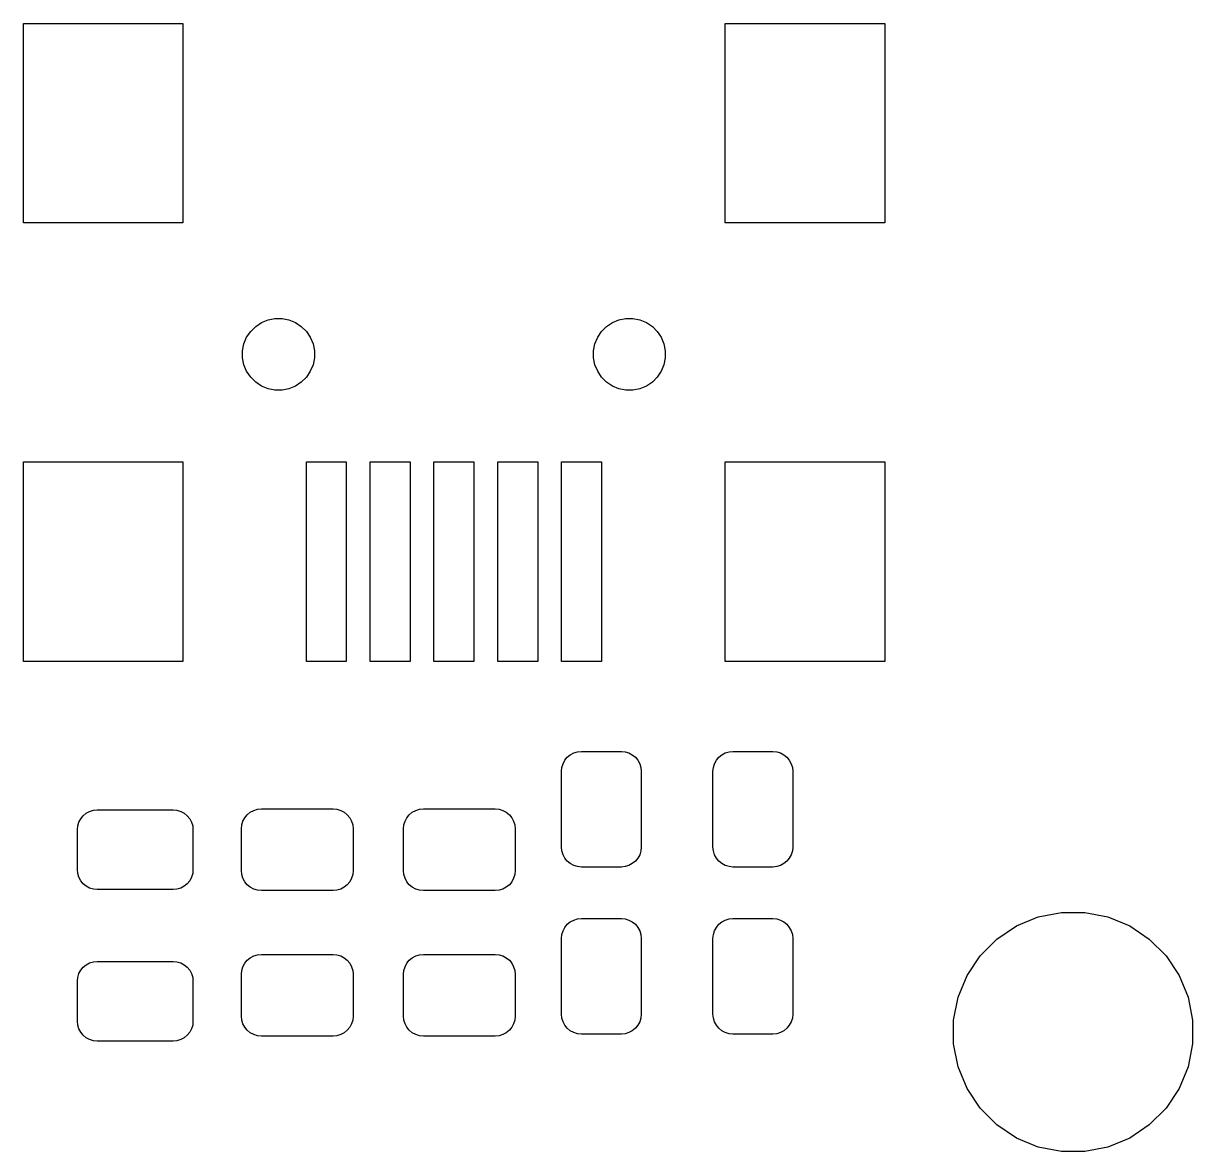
# Model space of a CAD drawing. Extents: x 1.3 to 14.8, y -4.8 to -0.1.
# Drawn here: x 12.37 to 12.947, y -0.694 to -0.137 of the extents above; entities that cross this region are included whole.
import ezdxf

# ---------------------------------------------------------------- set-up
doc = ezdxf.new("R2010")
doc.units = 0
doc.header["$MEASUREMENT"] = 0
doc.layers.add('BLACK', color=7, linetype='CONTINUOUS')

msp = doc.modelspace()

# ---------------------------------------------------------------- linework, layer by layer
at = {"layer": 'BLACK', "linetype": 'CONTINUOUS'}
for p, q in [((12.3698, -0.235472), (12.3698, -0.137047)), ((12.3698, -0.137047), (12.4485, -0.137047)), ((12.4485, -0.137047), (12.4485, -0.235472)), ((12.7162, -0.235472), (12.7162, -0.137047)), ((12.7162, -0.137047), (12.795, -0.137047)), ((12.795, -0.137047), (12.795, -0.235472)), ((12.4485, -0.235472), (12.3698, -0.235472)), ((12.795, -0.235472), (12.7162, -0.235472)), ((12.4906, -0.283397), (12.494, -0.282717)), ((12.494, -0.282717), (12.4975, -0.282717)), ((12.4975, -0.282717), (12.5009, -0.283397)), ((12.6638, -0.283397), (12.6672, -0.282717)), ((12.6672, -0.282717), (12.6707, -0.282717)), ((12.6707, -0.282717), (12.6741, -0.283397)), ((12.482, -0.289139), (12.4845, -0.286672)), ((12.4845, -0.286672), (12.4874, -0.284733)), ((12.4874, -0.284733), (12.4906, -0.283397)), ((12.5009, -0.283397), (12.5041, -0.284733)), ((12.5041, -0.284733), (12.507, -0.286672)), ((12.507, -0.286672), (12.5095, -0.289139)), ((12.6552, -0.289139), (12.6577, -0.286672)), ((12.6577, -0.286672), (12.6606, -0.284733)), ((12.6606, -0.284733), (12.6638, -0.283397)), ((12.6741, -0.283397), (12.6774, -0.284733)), ((12.6774, -0.284733), (12.6803, -0.286672)), ((12.6803, -0.286672), (12.6827, -0.289139)), ((12.4787, -0.295265), (12.48, -0.292041)), ((12.48, -0.292041), (12.482, -0.289139)), ((12.5095, -0.289139), (12.5114, -0.292041)), ((12.5114, -0.292041), (12.5128, -0.295265)), ((12.6519, -0.295265), (12.6533, -0.292041)), ((12.6533, -0.292041), (12.6552, -0.289139)), ((12.6827, -0.289139), (12.6847, -0.292041)), ((12.6847, -0.292041), (12.686, -0.295265)), ((12.478, -0.298688), (12.4787, -0.295265)), ((12.478, -0.302178), (12.478, -0.298688)), ((12.5128, -0.295265), (12.5135, -0.298688)), ((12.5135, -0.298688), (12.5135, -0.302178)), ((12.6513, -0.298688), (12.6519, -0.295265)), ((12.6513, -0.302178), (12.6513, -0.298688)), ((12.686, -0.295265), (12.6867, -0.298688)), ((12.6867, -0.298688), (12.6867, -0.302178)), ((12.4787, -0.305601), (12.478, -0.302178)), ((12.48, -0.308825), (12.4787, -0.305601)), ((12.5128, -0.305601), (12.5114, -0.308825)), ((12.5135, -0.302178), (12.5128, -0.305601)), ((12.6519, -0.305601), (12.6513, -0.302178)), ((12.6533, -0.308825), (12.6519, -0.305601)), ((12.686, -0.305601), (12.6847, -0.308825)), ((12.6867, -0.302178), (12.686, -0.305601)), ((12.482, -0.311727), (12.48, -0.308825)), ((12.5114, -0.308825), (12.5095, -0.311727)), ((12.6552, -0.311727), (12.6533, -0.308825)), ((12.6847, -0.308825), (12.6827, -0.311727)), ((12.4845, -0.314194), (12.482, -0.311727)), ((12.4874, -0.316133), (12.4845, -0.314194)), ((12.4906, -0.317469), (12.4874, -0.316133)), ((12.5041, -0.316133), (12.5009, -0.317469)), ((12.507, -0.314194), (12.5041, -0.316133)), ((12.5095, -0.311727), (12.507, -0.314194)), ((12.6577, -0.314194), (12.6552, -0.311727)), ((12.6606, -0.316133), (12.6577, -0.314194)), ((12.6638, -0.317469), (12.6606, -0.316133)), ((12.6774, -0.316133), (12.6741, -0.317469)), ((12.6803, -0.314194), (12.6774, -0.316133)), ((12.6827, -0.311727), (12.6803, -0.314194)), ((12.494, -0.31815), (12.4906, -0.317469)), ((12.4975, -0.31815), (12.494, -0.31815)), ((12.5009, -0.317469), (12.4975, -0.31815)), ((12.6672, -0.31815), (12.6638, -0.317469)), ((12.6707, -0.31815), (12.6672, -0.31815)), ((12.6741, -0.317469), (12.6707, -0.31815)), ((12.3698, -0.452008), (12.3698, -0.353583)), ((12.3698, -0.353583), (12.4485, -0.353583)), ((12.4485, -0.353583), (12.4485, -0.452008)), ((12.5095, -0.452008), (12.5095, -0.353583)), ((12.5095, -0.353583), (12.5292, -0.353583)), ((12.5292, -0.353583), (12.5292, -0.452008)), ((12.541, -0.452008), (12.541, -0.353583)), ((12.541, -0.353583), (12.5607, -0.353583)), ((12.5607, -0.353583), (12.5607, -0.452008)), ((12.5725, -0.452008), (12.5725, -0.353583)), ((12.5725, -0.353583), (12.5922, -0.353583)), ((12.5922, -0.353583), (12.5922, -0.452008)), ((12.604, -0.452008), (12.604, -0.353583)), ((12.604, -0.353583), (12.6237, -0.353583)), ((12.6237, -0.353583), (12.6237, -0.452008)), ((12.6355, -0.452008), (12.6355, -0.353583)), ((12.6355, -0.353583), (12.6552, -0.353583)), ((12.6552, -0.353583), (12.6552, -0.452008)), ((12.7162, -0.452008), (12.7162, -0.353583)), ((12.7162, -0.353583), (12.795, -0.353583)), ((12.795, -0.353583), (12.795, -0.452008)), ((12.4485, -0.452008), (12.3698, -0.452008)), ((12.5292, -0.452008), (12.5095, -0.452008)), ((12.5607, -0.452008), (12.541, -0.452008)), ((12.5922, -0.452008), (12.5725, -0.452008)), ((12.6237, -0.452008), (12.604, -0.452008)), ((12.6552, -0.452008), (12.6355, -0.452008)), ((12.795, -0.452008), (12.7162, -0.452008)), ((12.6362, -0.502533), (12.6371, -0.500831)), ((12.6371, -0.500831), (12.6383, -0.499339)), ((12.6383, -0.499339), (12.6398, -0.498115)), ((12.6398, -0.498115), (12.6415, -0.497206)), ((12.6415, -0.497206), (12.6434, -0.496646)), ((12.6434, -0.496646), (12.6453, -0.496457)), ((12.6453, -0.496457), (12.665, -0.496457)), ((12.665, -0.496457), (12.6669, -0.496646)), ((12.6669, -0.496646), (12.6687, -0.497206)), ((12.6687, -0.497206), (12.6704, -0.498115)), ((12.6704, -0.498115), (12.6719, -0.499339)), ((12.6719, -0.499339), (12.6731, -0.500831)), ((12.6731, -0.500831), (12.6741, -0.502533)), ((12.711, -0.502533), (12.7119, -0.500831)), ((12.7119, -0.500831), (12.7131, -0.499339)), ((12.7131, -0.499339), (12.7146, -0.498115)), ((12.7146, -0.498115), (12.7163, -0.497206)), ((12.7163, -0.497206), (12.7182, -0.496646)), ((12.7182, -0.496646), (12.7201, -0.496457)), ((12.7201, -0.496457), (12.7398, -0.496457)), ((12.7398, -0.496457), (12.7417, -0.496646)), ((12.7417, -0.496646), (12.7435, -0.497206)), ((12.7435, -0.497206), (12.7452, -0.498115)), ((12.7452, -0.498115), (12.7467, -0.499339)), ((12.7467, -0.499339), (12.7479, -0.500831)), ((12.7479, -0.500831), (12.7489, -0.502533)), ((12.6354, -0.506299), (12.6356, -0.504379)), ((12.6354, -0.543701), (12.6354, -0.506299)), ((12.6356, -0.504379), (12.6362, -0.502533)), ((12.6741, -0.502533), (12.6746, -0.504379)), ((12.6746, -0.504379), (12.6748, -0.506299)), ((12.6748, -0.506299), (12.6748, -0.543701)), ((12.7102, -0.506299), (12.7104, -0.504379)), ((12.7102, -0.543701), (12.7102, -0.506299)), ((12.7104, -0.504379), (12.711, -0.502533)), ((12.7489, -0.502533), (12.7494, -0.504379)), ((12.7494, -0.504379), (12.7496, -0.506299)), ((12.7496, -0.506299), (12.7496, -0.543701)), ((12.4835, -0.525572), (12.4854, -0.525012)), ((12.4854, -0.525012), (12.4873, -0.524823)), ((12.4873, -0.524823), (12.5227, -0.524823)), ((12.5227, -0.524823), (12.5246, -0.525012)), ((12.5246, -0.525012), (12.5265, -0.525572)), ((12.5635, -0.525572), (12.5654, -0.525012)), ((12.5654, -0.525012), (12.5673, -0.524823)), ((12.5673, -0.524823), (12.6027, -0.524823)), ((12.6027, -0.524823), (12.6046, -0.525012)), ((12.6046, -0.525012), (12.6065, -0.525572)), ((12.3972, -0.531391), (12.3981, -0.529689)), ((12.3981, -0.529689), (12.3993, -0.528198)), ((12.3993, -0.528198), (12.4008, -0.526974)), ((12.4008, -0.526974), (12.4025, -0.526064)), ((12.4025, -0.526064), (12.4044, -0.525504)), ((12.4044, -0.525504), (12.4063, -0.525315)), ((12.4063, -0.525315), (12.4437, -0.525315)), ((12.4437, -0.525315), (12.4456, -0.525504)), ((12.4456, -0.525504), (12.4475, -0.526064)), ((12.4475, -0.526064), (12.4492, -0.526974)), ((12.4492, -0.526974), (12.4507, -0.528198)), ((12.4507, -0.528198), (12.4519, -0.529689)), ((12.4519, -0.529689), (12.4528, -0.531391)), ((12.4776, -0.532745), (12.4782, -0.530899)), ((12.4782, -0.530899), (12.4791, -0.529197)), ((12.4791, -0.529197), (12.4803, -0.527706)), ((12.4803, -0.527706), (12.4818, -0.526482)), ((12.4818, -0.526482), (12.4835, -0.525572)), ((12.5265, -0.525572), (12.5282, -0.526482)), ((12.5282, -0.526482), (12.5297, -0.527706)), ((12.5297, -0.527706), (12.5309, -0.529197)), ((12.5309, -0.529197), (12.5318, -0.530899)), ((12.5318, -0.530899), (12.5324, -0.532745)), ((12.5576, -0.532745), (12.5582, -0.530899)), ((12.5582, -0.530899), (12.5591, -0.529197)), ((12.5591, -0.529197), (12.5603, -0.527706)), ((12.5603, -0.527706), (12.5618, -0.526482)), ((12.5618, -0.526482), (12.5635, -0.525572)), ((12.6065, -0.525572), (12.6082, -0.526482)), ((12.6082, -0.526482), (12.6097, -0.527706)), ((12.6097, -0.527706), (12.6109, -0.529197)), ((12.6109, -0.529197), (12.6118, -0.530899)), ((12.6118, -0.530899), (12.6124, -0.532745)), ((12.3965, -0.535157), (12.3966, -0.533237)), ((12.3965, -0.554843), (12.3965, -0.535157)), ((12.3966, -0.533237), (12.3972, -0.531391)), ((12.4528, -0.531391), (12.4534, -0.533237)), ((12.4534, -0.533237), (12.4535, -0.535157)), ((12.4535, -0.535157), (12.4535, -0.554843)), ((12.4774, -0.534665), (12.4776, -0.532745)), ((12.4774, -0.555335), (12.4774, -0.534665)), ((12.5324, -0.532745), (12.5326, -0.534665)), ((12.5326, -0.534665), (12.5326, -0.555335)), ((12.5574, -0.534665), (12.5576, -0.532745)), ((12.5574, -0.555335), (12.5574, -0.534665)), ((12.6124, -0.532745), (12.6126, -0.534665)), ((12.6126, -0.534665), (12.6126, -0.555335)), ((12.6356, -0.545621), (12.6354, -0.543701)), ((12.6362, -0.547467), (12.6356, -0.545621)), ((12.6371, -0.549169), (12.6362, -0.547467)), ((12.6741, -0.547467), (12.6731, -0.549169)), ((12.6746, -0.545621), (12.6741, -0.547467)), ((12.6748, -0.543701), (12.6746, -0.545621)), ((12.7104, -0.545621), (12.7102, -0.543701)), ((12.711, -0.547467), (12.7104, -0.545621)), ((12.7119, -0.549169), (12.711, -0.547467)), ((12.7489, -0.547467), (12.7479, -0.549169)), ((12.7494, -0.545621), (12.7489, -0.547467)), ((12.7496, -0.543701), (12.7494, -0.545621)), ((12.6383, -0.550661), (12.6371, -0.549169)), ((12.6398, -0.551885), (12.6383, -0.550661)), ((12.6415, -0.552794), (12.6398, -0.551885)), ((12.6434, -0.553354), (12.6415, -0.552794)), ((12.6453, -0.553543), (12.6434, -0.553354)), ((12.665, -0.553543), (12.6453, -0.553543)), ((12.6669, -0.553354), (12.665, -0.553543)), ((12.6687, -0.552794), (12.6669, -0.553354)), ((12.6704, -0.551885), (12.6687, -0.552794)), ((12.6719, -0.550661), (12.6704, -0.551885)), ((12.6731, -0.549169), (12.6719, -0.550661)), ((12.7131, -0.550661), (12.7119, -0.549169)), ((12.7146, -0.551885), (12.7131, -0.550661)), ((12.7163, -0.552794), (12.7146, -0.551885)), ((12.7182, -0.553354), (12.7163, -0.552794)), ((12.7201, -0.553543), (12.7182, -0.553354)), ((12.7398, -0.553543), (12.7201, -0.553543)), ((12.7417, -0.553354), (12.7398, -0.553543)), ((12.7435, -0.552794), (12.7417, -0.553354)), ((12.7452, -0.551885), (12.7435, -0.552794)), ((12.7467, -0.550661), (12.7452, -0.551885)), ((12.7479, -0.549169), (12.7467, -0.550661)), ((12.3966, -0.556763), (12.3965, -0.554843)), ((12.3972, -0.558609), (12.3966, -0.556763)), ((12.3981, -0.560311), (12.3972, -0.558609)), ((12.4528, -0.558609), (12.4519, -0.560311)), ((12.4534, -0.556763), (12.4528, -0.558609)), ((12.4535, -0.554843), (12.4534, -0.556763)), ((12.4776, -0.557255), (12.4774, -0.555335)), ((12.4782, -0.559101), (12.4776, -0.557255)), ((12.4791, -0.560803), (12.4782, -0.559101)), ((12.5318, -0.559101), (12.5309, -0.560803)), ((12.5324, -0.557255), (12.5318, -0.559101)), ((12.5326, -0.555335), (12.5324, -0.557255)), ((12.5576, -0.557255), (12.5574, -0.555335)), ((12.5582, -0.559101), (12.5576, -0.557255)), ((12.5591, -0.560803), (12.5582, -0.559101)), ((12.6118, -0.559101), (12.6109, -0.560803)), ((12.6124, -0.557255), (12.6118, -0.559101)), ((12.6126, -0.555335), (12.6124, -0.557255)), ((12.3993, -0.561802), (12.3981, -0.560311)), ((12.4008, -0.563026), (12.3993, -0.561802)), ((12.4025, -0.563936), (12.4008, -0.563026)), ((12.4044, -0.564496), (12.4025, -0.563936)), ((12.4063, -0.564685), (12.4044, -0.564496)), ((12.4437, -0.564685), (12.4063, -0.564685)), ((12.4456, -0.564496), (12.4437, -0.564685)), ((12.4475, -0.563936), (12.4456, -0.564496)), ((12.4492, -0.563026), (12.4475, -0.563936)), ((12.4507, -0.561802), (12.4492, -0.563026)), ((12.4519, -0.560311), (12.4507, -0.561802)), ((12.4803, -0.562294), (12.4791, -0.560803)), ((12.4818, -0.563518), (12.4803, -0.562294)), ((12.4835, -0.564428), (12.4818, -0.563518)), ((12.4854, -0.564988), (12.4835, -0.564428)), ((12.4873, -0.565177), (12.4854, -0.564988)), ((12.5227, -0.565177), (12.4873, -0.565177)), ((12.5246, -0.564988), (12.5227, -0.565177)), ((12.5265, -0.564428), (12.5246, -0.564988)), ((12.5282, -0.563518), (12.5265, -0.564428)), ((12.5297, -0.562294), (12.5282, -0.563518)), ((12.5309, -0.560803), (12.5297, -0.562294)), ((12.5603, -0.562294), (12.5591, -0.560803)), ((12.5618, -0.563518), (12.5603, -0.562294)), ((12.5635, -0.564428), (12.5618, -0.563518)), ((12.5654, -0.564988), (12.5635, -0.564428)), ((12.5673, -0.565177), (12.5654, -0.564988)), ((12.6027, -0.565177), (12.5673, -0.565177)), ((12.6046, -0.564988), (12.6027, -0.565177)), ((12.6065, -0.564428), (12.6046, -0.564988)), ((12.6082, -0.563518), (12.6065, -0.564428)), ((12.6097, -0.562294), (12.6082, -0.563518)), ((12.6109, -0.560803), (12.6097, -0.562294)), ((12.8708, -0.578214), (12.8822, -0.575945)), ((12.8822, -0.575945), (12.8938, -0.575945)), ((12.8938, -0.575945), (12.9052, -0.578214)), ((12.6371, -0.583331), (12.6383, -0.581839)), ((12.6383, -0.581839), (12.6398, -0.580615)), ((12.6398, -0.580615), (12.6415, -0.579706)), ((12.6415, -0.579706), (12.6434, -0.579146)), ((12.6434, -0.579146), (12.6453, -0.578957)), ((12.6453, -0.578957), (12.665, -0.578957)), ((12.665, -0.578957), (12.6669, -0.579146)), ((12.6669, -0.579146), (12.6687, -0.579706)), ((12.6687, -0.579706), (12.6704, -0.580615)), ((12.6704, -0.580615), (12.6719, -0.581839)), ((12.6719, -0.581839), (12.6731, -0.583331)), ((12.7119, -0.583331), (12.7131, -0.581839)), ((12.7131, -0.581839), (12.7146, -0.580615)), ((12.7146, -0.580615), (12.7163, -0.579706)), ((12.7163, -0.579706), (12.7182, -0.579146)), ((12.7182, -0.579146), (12.7201, -0.578957)), ((12.7201, -0.578957), (12.7398, -0.578957)), ((12.7398, -0.578957), (12.7417, -0.579146)), ((12.7417, -0.579146), (12.7435, -0.579706)), ((12.7435, -0.579706), (12.7452, -0.580615)), ((12.7452, -0.580615), (12.7467, -0.581839)), ((12.7467, -0.581839), (12.7479, -0.583331)), ((12.8503, -0.589129), (12.86, -0.582666)), ((12.86, -0.582666), (12.8708, -0.578214)), ((12.9052, -0.578214), (12.916, -0.582666)), ((12.916, -0.582666), (12.9256, -0.589129)), ((12.6354, -0.588799), (12.6356, -0.586879)), ((12.6356, -0.586879), (12.6362, -0.585033)), ((12.6362, -0.585033), (12.6371, -0.583331)), ((12.6731, -0.583331), (12.6741, -0.585033)), ((12.6741, -0.585033), (12.6746, -0.586879)), ((12.6746, -0.586879), (12.6748, -0.588799)), ((12.7102, -0.588799), (12.7104, -0.586879)), ((12.7104, -0.586879), (12.711, -0.585033)), ((12.711, -0.585033), (12.7119, -0.583331)), ((12.7479, -0.583331), (12.7489, -0.585033)), ((12.7489, -0.585033), (12.7494, -0.586879)), ((12.7494, -0.586879), (12.7496, -0.588799)), ((12.6354, -0.626201), (12.6354, -0.588799)), ((12.6748, -0.588799), (12.6748, -0.626201)), ((12.7102, -0.626201), (12.7102, -0.588799)), ((12.7496, -0.588799), (12.7496, -0.626201)), ((12.8421, -0.597355), (12.8503, -0.589129)), ((12.9256, -0.589129), (12.9339, -0.597355)), ((12.4044, -0.600307), (12.4063, -0.600118)), ((12.4063, -0.600118), (12.4437, -0.600118)), ((12.4437, -0.600118), (12.4456, -0.600307)), ((12.4791, -0.601048), (12.4803, -0.599556)), ((12.4803, -0.599556), (12.4818, -0.598332)), ((12.4818, -0.598332), (12.4835, -0.597422)), ((12.4835, -0.597422), (12.4854, -0.596862)), ((12.4854, -0.596862), (12.4873, -0.596673)), ((12.4873, -0.596673), (12.5227, -0.596673)), ((12.5227, -0.596673), (12.5246, -0.596862)), ((12.5246, -0.596862), (12.5265, -0.597422)), ((12.5265, -0.597422), (12.5282, -0.598332)), ((12.5282, -0.598332), (12.5297, -0.599556)), ((12.5297, -0.599556), (12.5309, -0.601048)), ((12.5591, -0.601048), (12.5603, -0.599556)), ((12.5603, -0.599556), (12.5618, -0.598332)), ((12.5618, -0.598332), (12.5635, -0.597422)), ((12.5635, -0.597422), (12.5654, -0.596862)), ((12.5654, -0.596862), (12.5673, -0.596673)), ((12.5673, -0.596673), (12.6027, -0.596673)), ((12.6027, -0.596673), (12.6046, -0.596862)), ((12.6046, -0.596862), (12.6065, -0.597422)), ((12.6065, -0.597422), (12.6082, -0.598332)), ((12.6082, -0.598332), (12.6097, -0.599556)), ((12.6097, -0.599556), (12.6109, -0.601048)), ((12.8357, -0.607027), (12.8421, -0.597355)), ((12.9339, -0.597355), (12.9403, -0.607027)), ((12.3972, -0.606194), (12.3981, -0.604492)), ((12.3981, -0.604492), (12.3993, -0.603001)), ((12.3993, -0.603001), (12.4008, -0.601777)), ((12.4008, -0.601777), (12.4025, -0.600867)), ((12.4025, -0.600867), (12.4044, -0.600307)), ((12.4456, -0.600307), (12.4475, -0.600867)), ((12.4475, -0.600867), (12.4492, -0.601777)), ((12.4492, -0.601777), (12.4507, -0.603001)), ((12.4507, -0.603001), (12.4519, -0.604492)), ((12.4519, -0.604492), (12.4528, -0.606194)), ((12.4774, -0.606516), (12.4776, -0.604596)), ((12.4776, -0.604596), (12.4782, -0.602749)), ((12.4782, -0.602749), (12.4791, -0.601048)), ((12.5309, -0.601048), (12.5318, -0.602749)), ((12.5318, -0.602749), (12.5324, -0.604596)), ((12.5324, -0.604596), (12.5326, -0.606516)), ((12.5574, -0.606516), (12.5576, -0.604596)), ((12.5576, -0.604596), (12.5582, -0.602749)), ((12.5582, -0.602749), (12.5591, -0.601048)), ((12.6109, -0.601048), (12.6118, -0.602749)), ((12.6118, -0.602749), (12.6124, -0.604596)), ((12.6124, -0.604596), (12.6126, -0.606516)), ((12.3965, -0.609961), (12.3966, -0.60804)), ((12.3965, -0.629646), (12.3965, -0.609961)), ((12.3966, -0.60804), (12.3972, -0.606194)), ((12.4528, -0.606194), (12.4534, -0.60804)), ((12.4534, -0.60804), (12.4535, -0.609961)), ((12.4535, -0.609961), (12.4535, -0.629646)), ((12.4774, -0.627185), (12.4774, -0.606516)), ((12.5326, -0.606516), (12.5326, -0.627185)), ((12.5574, -0.627185), (12.5574, -0.606516)), ((12.6126, -0.606516), (12.6126, -0.627185)), ((12.8312, -0.617774), (12.8357, -0.607027)), ((12.9403, -0.607027), (12.9448, -0.617774)), ((12.8289, -0.629184), (12.8312, -0.617774)), ((12.9448, -0.617774), (12.947, -0.629184)), ((12.4776, -0.629105), (12.4774, -0.627185)), ((12.4782, -0.630952), (12.4776, -0.629105)), ((12.5324, -0.629105), (12.5318, -0.630952)), ((12.5326, -0.627185), (12.5324, -0.629105)), ((12.5576, -0.629105), (12.5574, -0.627185)), ((12.5582, -0.630952), (12.5576, -0.629105)), ((12.6124, -0.629105), (12.6118, -0.630952)), ((12.6126, -0.627185), (12.6124, -0.629105)), ((12.6356, -0.628121), (12.6354, -0.626201)), ((12.6362, -0.629967), (12.6356, -0.628121)), ((12.6746, -0.628121), (12.6741, -0.629967)), ((12.6748, -0.626201), (12.6746, -0.628121)), ((12.7104, -0.628121), (12.7102, -0.626201)), ((12.711, -0.629967), (12.7104, -0.628121)), ((12.7494, -0.628121), (12.7489, -0.629967)), ((12.7496, -0.626201), (12.7494, -0.628121)), ((12.3966, -0.631566), (12.3965, -0.629646)), ((12.3972, -0.633412), (12.3966, -0.631566)), ((12.3981, -0.635114), (12.3972, -0.633412)), ((12.4528, -0.633412), (12.4519, -0.635114)), ((12.4534, -0.631566), (12.4528, -0.633412)), ((12.4535, -0.629646), (12.4534, -0.631566)), ((12.4791, -0.632653), (12.4782, -0.630952)), ((12.4803, -0.634145), (12.4791, -0.632653)), ((12.4818, -0.635369), (12.4803, -0.634145)), ((12.5297, -0.634145), (12.5282, -0.635369)), ((12.5309, -0.632653), (12.5297, -0.634145)), ((12.5318, -0.630952), (12.5309, -0.632653)), ((12.5591, -0.632653), (12.5582, -0.630952)), ((12.5603, -0.634145), (12.5591, -0.632653)), ((12.5618, -0.635369), (12.5603, -0.634145)), ((12.6097, -0.634145), (12.6082, -0.635369)), ((12.6109, -0.632653), (12.6097, -0.634145)), ((12.6118, -0.630952), (12.6109, -0.632653)), ((12.6371, -0.631669), (12.6362, -0.629967)), ((12.6383, -0.633161), (12.6371, -0.631669)), ((12.6398, -0.634385), (12.6383, -0.633161)), ((12.6415, -0.635294), (12.6398, -0.634385)), ((12.6704, -0.634385), (12.6687, -0.635294)), ((12.6719, -0.633161), (12.6704, -0.634385)), ((12.6731, -0.631669), (12.6719, -0.633161)), ((12.6741, -0.629967), (12.6731, -0.631669)), ((12.7119, -0.631669), (12.711, -0.629967)), ((12.7131, -0.633161), (12.7119, -0.631669)), ((12.7146, -0.634385), (12.7131, -0.633161)), ((12.7163, -0.635294), (12.7146, -0.634385)), ((12.7452, -0.634385), (12.7435, -0.635294)), ((12.7467, -0.633161), (12.7452, -0.634385)), ((12.7479, -0.631669), (12.7467, -0.633161)), ((12.7489, -0.629967), (12.7479, -0.631669)), ((12.8289, -0.640816), (12.8289, -0.629184)), ((12.947, -0.629184), (12.947, -0.640816)), ((12.3993, -0.636605), (12.3981, -0.635114)), ((12.4008, -0.637829), (12.3993, -0.636605)), ((12.4025, -0.638739), (12.4008, -0.637829)), ((12.4044, -0.639299), (12.4025, -0.638739)), ((12.4063, -0.639488), (12.4044, -0.639299)), ((12.4437, -0.639488), (12.4063, -0.639488)), ((12.4456, -0.639299), (12.4437, -0.639488)), ((12.4475, -0.638739), (12.4456, -0.639299)), ((12.4492, -0.637829), (12.4475, -0.638739)), ((12.4507, -0.636605), (12.4492, -0.637829)), ((12.4519, -0.635114), (12.4507, -0.636605)), ((12.4835, -0.636278), (12.4818, -0.635369)), ((12.4854, -0.636838), (12.4835, -0.636278)), ((12.4873, -0.637028), (12.4854, -0.636838)), ((12.5227, -0.637028), (12.4873, -0.637028)), ((12.5246, -0.636838), (12.5227, -0.637028)), ((12.5265, -0.636278), (12.5246, -0.636838)), ((12.5282, -0.635369), (12.5265, -0.636278)), ((12.5635, -0.636278), (12.5618, -0.635369)), ((12.5654, -0.636838), (12.5635, -0.636278)), ((12.5673, -0.637028), (12.5654, -0.636838)), ((12.6027, -0.637028), (12.5673, -0.637028)), ((12.6046, -0.636838), (12.6027, -0.637028)), ((12.6065, -0.636278), (12.6046, -0.636838)), ((12.6082, -0.635369), (12.6065, -0.636278)), ((12.6434, -0.635854), (12.6415, -0.635294)), ((12.6453, -0.636043), (12.6434, -0.635854)), ((12.665, -0.636043), (12.6453, -0.636043)), ((12.6669, -0.635854), (12.665, -0.636043)), ((12.6687, -0.635294), (12.6669, -0.635854)), ((12.7182, -0.635854), (12.7163, -0.635294)), ((12.7201, -0.636043), (12.7182, -0.635854)), ((12.7398, -0.636043), (12.7201, -0.636043)), ((12.7417, -0.635854), (12.7398, -0.636043)), ((12.7435, -0.635294), (12.7417, -0.635854)), ((12.8312, -0.652226), (12.8289, -0.640816)), ((12.947, -0.640816), (12.9448, -0.652226)), ((12.8357, -0.662973), (12.8312, -0.652226)), ((12.9448, -0.652226), (12.9403, -0.662973)), ((12.8421, -0.672645), (12.8357, -0.662973)), ((12.9403, -0.662973), (12.9339, -0.672645)), ((12.8503, -0.680871), (12.8421, -0.672645)), ((12.9339, -0.672645), (12.9256, -0.680871)), ((12.86, -0.687334), (12.8503, -0.680871)), ((12.9256, -0.680871), (12.916, -0.687334)), ((12.8708, -0.691786), (12.86, -0.687334)), ((12.8822, -0.694055), (12.8708, -0.691786)), ((12.9052, -0.691786), (12.8938, -0.694055)), ((12.916, -0.687334), (12.9052, -0.691786)), ((12.8938, -0.694055), (12.8822, -0.694055))]:
    msp.add_line(p, q, dxfattribs=at)

doc.saveas('drawing.dxf')
